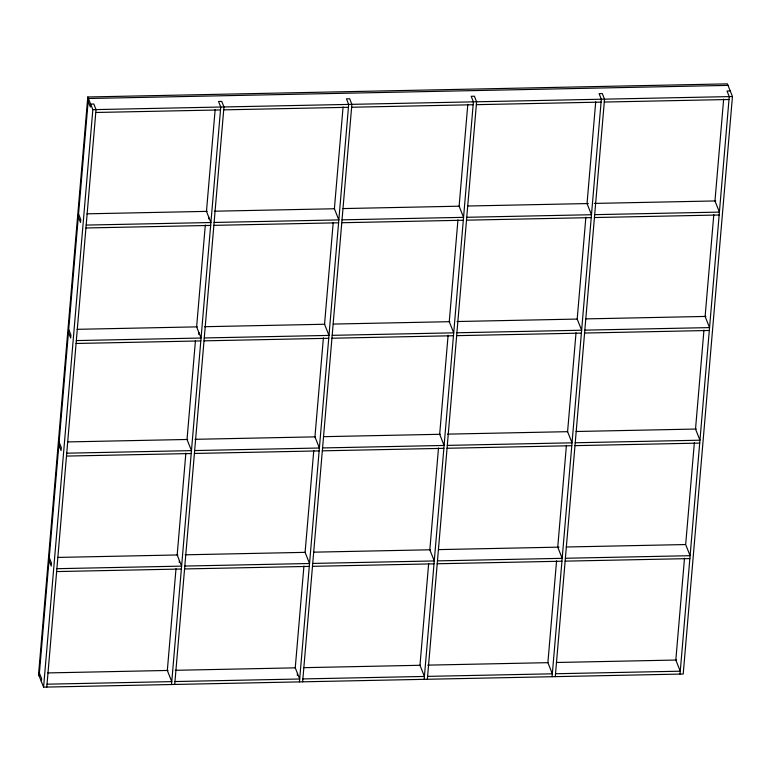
<?xml version="1.0" encoding="UTF-8"?>
<svg xmlns="http://www.w3.org/2000/svg" width="771" height="771" viewBox="0 0 771 771"><rect width="100%" height="100%" fill="white"/><g stroke="black" fill="none" stroke-linecap="round" stroke-linejoin="round"><path stroke-width="1.16" d="M87.788 96.982L38.55 674.461L43.59 687.134L683.212 674.018L732.45 96.539L727.41 83.866L87.788 96.982L92.838 109.655L43.59 687.134M39.157 675.984L88.395 98.505L728.007 85.388M41.374 681.554L41.624 678.673L39.398 673.093M46.79 687.067L96.028 109.588L93.811 104.018L90.612 104.085L90.371 106.967L88.145 101.396M176.01 568.641L167.326 670.471L171.76 681.622L47.041 684.185M185.859 453.146L177.176 554.975L181.609 566.126L56.89 568.69M195.458 340.493L187.025 439.48L191.459 450.63L66.73 453.194M205.308 225.045L196.624 326.875L201.058 338.026L76.339 340.58M215.157 109.549L206.474 211.379L210.907 222.53L86.188 225.084M179.229 562.473L179.392 560.556M198.677 334.373L198.841 332.446M208.527 218.877L208.69 216.95M171.519 684.513L220.757 107.034L218.54 101.454L221.74 101.396L223.956 106.967L174.718 684.446M303.928 566.02L295.245 667.85L299.688 679L174.959 681.554M313.778 450.524L305.094 552.354L309.537 563.505L184.809 566.059M323.386 337.871L314.944 436.858L319.387 448.009L194.658 450.563M333.226 222.424L324.543 324.244L328.986 335.404L204.257 337.958M343.076 106.928L334.392 208.748L338.835 219.908L214.107 222.462M297.307 675.348L297.471 673.42M299.437 681.892L348.685 104.413L346.458 98.833L349.658 98.765L351.875 104.345L302.637 681.824M428.657 563.466L419.973 665.286L424.416 676.446L302.887 678.933M438.506 447.97L429.823 549.79L434.256 560.951L312.737 563.437M448.105 335.308L439.672 434.295L444.106 445.455L322.577 447.941M457.955 219.86L449.271 321.69L453.714 332.841L332.185 335.337M467.804 104.364L459.121 206.194L463.554 217.345L342.035 219.841M424.166 679.328L473.404 101.849L471.187 96.279L474.387 96.211L476.603 101.791L427.365 679.261M556.575 560.835L547.892 662.665L552.335 673.815L427.606 676.379M566.425 445.339L557.741 547.169L562.184 558.32L437.456 560.883M447.305 445.387L572.034 442.824L567.591 431.673L576.033 332.686M585.873 217.239L577.19 319.069L581.633 330.219L456.904 332.783M595.723 101.743L587.039 203.573L591.482 214.724L466.754 217.287M552.084 676.707L601.332 99.228L599.106 93.657L602.305 93.59L604.531 99.16L555.284 676.639M684.503 558.214L675.82 660.043L680.263 671.194L555.534 673.748M694.353 442.718L685.67 544.548L690.103 555.698L565.384 558.262M703.952 330.065L695.519 429.052L699.952 440.202L575.233 442.766M713.801 214.617L705.118 316.447L709.551 327.598L584.832 330.152M723.651 99.122L714.968 200.952L719.401 212.102L594.682 214.656M680.012 674.085L729.25 96.606L727.034 91.026L730.233 90.968M92.838 109.655L732.45 96.539M95.787 112.479L220.516 109.925M223.706 109.858L348.434 107.294M351.634 107.236L473.163 104.74M476.353 104.673L601.081 102.119M604.281 102.051L729.009 99.498M86.959 213.827L207.197 211.36M214.405 211.215L334.633 208.748M343.047 208.575L459.67 206.185M468.084 206.011L588.321 203.544M594.325 203.419L715.758 200.932M85.938 227.975L210.666 225.421M213.866 225.354L338.585 222.79M341.784 222.732L463.313 220.236M466.513 220.169L591.232 217.615M594.431 217.547L719.16 214.993M77.119 329.323L197.347 326.856M204.556 326.711L324.784 324.244M333.207 324.071L449.821 321.68M457.039 321.526L577.267 319.069M585.681 318.895L705.908 316.428M76.088 343.471L200.817 340.917M204.016 340.849L328.735 338.286M331.935 338.228L453.464 335.732M456.663 335.664L581.382 333.111M584.582 333.043L709.31 330.48M67.511 441.928L187.739 439.46M194.957 439.316L315.185 436.849M323.598 436.675L440.222 434.285M447.44 434.14L567.668 431.673M576.082 431.5L696.309 429.033M66.489 456.075L191.218 453.521M194.408 453.454L319.136 450.9M322.336 450.833L443.865 448.337M447.064 448.269L571.783 445.715M574.983 445.648L699.711 443.094M57.661 557.423L177.899 554.956M185.107 554.812L305.335 552.344M313.749 552.171L430.372 549.781M438.786 549.607L559.023 547.14M566.232 546.996L685.255 544.557M56.64 571.571L181.368 569.017M184.568 568.95L309.287 566.396M312.486 566.328L434.015 563.832M437.215 563.765L561.934 561.211M565.133 561.143L689.862 558.59M47.821 672.919L168.049 670.452M175.258 670.307L295.486 667.84M303.909 667.667L420.523 665.277M427.741 665.132L547.969 662.665M556.383 662.491L676.61 660.024M78.546 214.001L80.762 219.581L80.521 222.462L78.305 216.882M68.696 329.496L70.922 335.067L70.672 337.958L68.455 332.378M59.097 442.101L61.314 447.681L61.073 450.563L58.847 444.992M49.248 557.597L51.464 563.177L51.223 566.059L49.007 560.488"/></g></svg>
